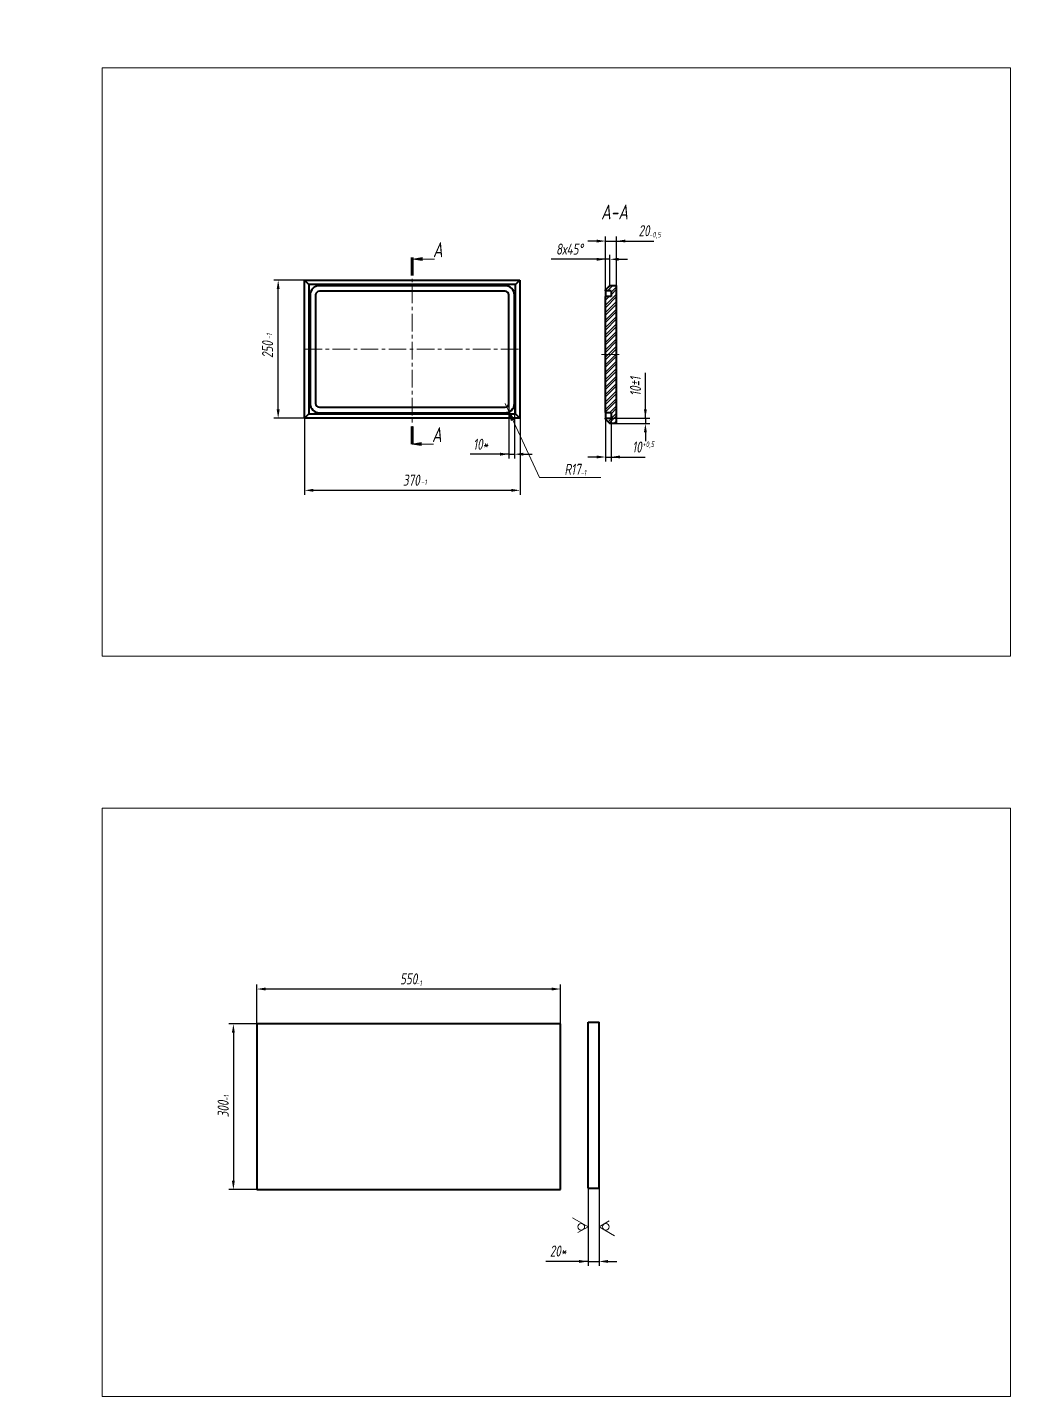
# Model space of a CAD drawing. Header units: millimetres. Extents: x 2336 to 4117, y 14795 to 41339.
# Drawn here: x 2336 to 4117, y 38860 to 41339 of the extents above; entities that cross this region are included whole.
import ezdxf

# ---------------------------------------------------------------- set-up
doc = ezdxf.new("R2010")
doc.units = ezdxf.units.MM
doc.linetypes.add('CENTER', pattern=[50.8, 31.75, -6.35, 6.35, -6.35])
doc.layers.add('РАЗМЕРЫ', color=7, linetype='Continuous', lineweight=18)
doc.styles.get("Standard").update_dxf_attribs({"font": 'simplex.shx', "width": 0.7, "oblique": 10})
doc.dimstyles.new('Stand2', dxfattribs={"dimtxt": 10, "dimasz": 8, "dimexe": 4, "dimexo": 0, "dimgap": 4, "dimtad": 1, "dimdec": 0, "dimzin": 0, "dimdsep": 46, "dimtxsty": 'Standard', "dimcen": 0, "dimadec": 0, "dimazin": 0, "dimtfac": 1, "dimtdec": 0, "dimtmove": 0, "dimatfit": 3, "dimfxl": 0.18, "dimtolj": 1, "dimtzin": 0, "dimarcsym": 0})
doc.dimstyles.new('Stand4', dxfattribs={"dimtxt": 20, "dimasz": 16, "dimexe": 8, "dimexo": 0, "dimgap": 8, "dimtad": 1, "dimdec": 0, "dimzin": 0, "dimdsep": 46, "dimtxsty": 'Standard', "dimcen": 0, "dimadec": 0, "dimazin": 0, "dimtfac": 1, "dimtdec": 0, "dimtmove": 0, "dimatfit": 3, "dimfxl": 0.18, "dimtolj": 1, "dimtzin": 0, "dimarcsym": 0})
doc.dimstyles.new('Stand5', dxfattribs={"dimtxt": 25, "dimasz": 20, "dimexe": 10, "dimexo": 0, "dimgap": 8, "dimtad": 1, "dimdec": 0, "dimzin": 0, "dimdsep": 46, "dimtxsty": 'Standard', "dimcen": 0, "dimadec": 0, "dimazin": 0, "dimtfac": 1, "dimtdec": 0, "dimtmove": 0, "dimatfit": 3, "dimfxl": 0.18, "dimtolj": 1, "dimtzin": 0, "dimarcsym": 0})

# ---------------------------------------------------------------- blocks, each defined once
blk = doc.blocks.new('*D5045')
at = {"layer": 'DEFPOINTS', "color": 0, "lineweight": 18}
for p in [(2838.3, 40881.2), (3228.3, 40881.2), (3228.3, 40500.8)]:
    blk.add_point(p, dxfattribs=at)
at = {"layer": 'РАЗМЕРЫ', "color": 0, "linetype": 'Continuous', "lineweight": -2}
for p, q in [((2838.3, 40881.2), (2838.3, 40492.8)), ((3228.3, 40881.2), (3228.3, 40492.8)), ((2854.3, 40500.8), (3212.3, 40500.8))]:
    blk.add_line(p, q, dxfattribs=at)
at = {"layer": 'РАЗМЕРЫ', "color": 0, "lineweight": 18}
for points in [[(2854.3, 40503.5), (2854.3, 40498.1), (2838.3, 40500.8)], [(3212.3, 40498.1), (3212.3, 40503.5), (3228.3, 40500.8)]]:
    blk.add_solid(points, dxfattribs=at)
at = {"layer": 'РАЗМЕРЫ', "color": 0, "lineweight": 18, "insert": (3031.6, 40519.2), "char_height": 20, "attachment_point": 5}
blk.add_mtext('\\A1;370', dxfattribs=at)
blk = doc.blocks.new('*D5046')
at = {"layer": 'DEFPOINTS', "color": 0, "lineweight": 18}
for p in [(2790.5, 40881.2), (2838.3, 40881.2), (2838.3, 40631.2)]:
    blk.add_point(p, dxfattribs=at)
at = {"layer": 'РАЗМЕРЫ', "color": 0, "linetype": 'Continuous', "lineweight": -2}
for p, q in [((2838.3, 40881.2), (2782.5, 40881.2)), ((2790.5, 40647.2), (2790.5, 40865.2)), ((2838.3, 40631.2), (2782.5, 40631.2))]:
    blk.add_line(p, q, dxfattribs=at)
at = {"layer": 'РАЗМЕРЫ', "color": 0, "lineweight": 18}
for points in [[(2793.1, 40865.2), (2787.8, 40865.2), (2790.5, 40881.2)], [(2787.8, 40647.2), (2793.1, 40647.2), (2790.5, 40631.2)]]:
    blk.add_solid(points, dxfattribs=at)
at = {"layer": 'РАЗМЕРЫ', "color": 0, "lineweight": 18, "insert": (2771.3, 40755.6), "char_height": 20, "attachment_point": 5, "rotation": 90}
blk.add_mtext('\\A1;250', dxfattribs=at)
blk = doc.blocks.new('*D5050')
at = {"layer": 'DEFPOINTS', "color": 0, "lineweight": 18}
for p in [(2860, 40859.2), (3250, 40859.2), (3250, 40506.4)]:
    blk.add_point(p, dxfattribs=at)
at = {"layer": 'РАЗМЕРЫ', "color": 0, "lineweight": 18, "insert": (3054.3, 40515.4), "char_height": 10, "attachment_point": 5}
blk.add_mtext('\\A1;-1', dxfattribs=at)
blk = doc.blocks.new('_NONE')
blk = doc.blocks.new('*D5051')
at = {"layer": 'DEFPOINTS', "color": 0, "lineweight": 18}
for p in [(2400.6, 40977.1), (2783.4, 40977.1), (2400.6, 40587.1)]:
    blk.add_point(p, dxfattribs=at)
at = {"layer": 'РАЗМЕРЫ', "color": 0, "lineweight": 18, "insert": (2774.4, 40779.5), "char_height": 10, "attachment_point": 5, "rotation": 90}
blk.add_mtext('\\A1;-1', dxfattribs=at)
blk = doc.blocks.new('*D5052')
at = {"layer": 'DEFPOINTS', "color": 0, "lineweight": 18}
for p in [(3383.2, 40919), (3391.2, 40871.6), (3383.2, 40863.6)]:
    blk.add_point(p, dxfattribs=at)
at = {"layer": 'РАЗМЕРЫ', "color": 0, "linetype": 'Continuous', "lineweight": -2}
for p, q in [((3383.2, 40919), (3285, 40919)), ((3383.2, 40919), (3285, 40919)), ((3367.2, 40919), (3351.2, 40919)), ((3383.2, 40863.6), (3383.2, 40927)), ((3391.2, 40919), (3383.2, 40919)), ((3391.2, 40871.6), (3391.2, 40927)), ((3407.2, 40919), (3423.2, 40919))]:
    blk.add_line(p, q, dxfattribs=at)
at = {"layer": 'РАЗМЕРЫ', "color": 0, "lineweight": 18}
for points in [[(3367.2, 40916.3), (3367.2, 40921.6), (3383.2, 40919)], [(3407.2, 40921.6), (3407.2, 40916.3), (3391.2, 40919)]]:
    blk.add_solid(points, dxfattribs=at)
at = {"layer": 'РАЗМЕРЫ', "color": 0, "lineweight": 18, "insert": (3318.1, 40937.4), "char_height": 20, "attachment_point": 5}
blk.add_mtext('\\A1;8х45%%d', dxfattribs=at)
blk = doc.blocks.new('*D5053')
at = {"layer": 'DEFPOINTS', "color": 0, "lineweight": 18}
for p in [(3208.3, 40658.6), (3218.3, 40658.6), (3218.3, 40566.2)]:
    blk.add_point(p, dxfattribs=at)
at = {"layer": 'РАЗМЕРЫ', "color": 0, "linetype": 'Continuous', "lineweight": -2}
for p, q in [((3208.3, 40658.6), (3208.3, 40558.2)), ((3218.3, 40658.6), (3218.3, 40558.2)), ((3208.3, 40566.2), (3137.9, 40566.2)), ((3208.3, 40566.2), (3137.9, 40566.2)), ((3192.3, 40566.2), (3176.3, 40566.2)), ((3208.3, 40566.2), (3218.3, 40566.2)), ((3234.3, 40566.2), (3250.3, 40566.2))]:
    blk.add_line(p, q, dxfattribs=at)
at = {"layer": 'РАЗМЕРЫ', "color": 0, "lineweight": 18}
for points in [[(3192.3, 40563.6), (3192.3, 40568.9), (3208.3, 40566.2)], [(3234.3, 40568.9), (3234.3, 40563.6), (3218.3, 40566.2)]]:
    blk.add_solid(points, dxfattribs=at)
at = {"layer": 'РАЗМЕРЫ', "color": 0, "lineweight": 18, "insert": (3157.1, 40584.2), "char_height": 20, "attachment_point": 5}
blk.add_mtext('\\A1;10*', dxfattribs=at)
blk = doc.blocks.new('*D5054')
at = {"layer": 'DEFPOINTS', "color": 0, "lineweight": 18}
for p in [(3403.2, 40952), (3403.2, 40871.1), (3383.2, 40863.6)]:
    blk.add_point(p, dxfattribs=at)
at = {"layer": 'РАЗМЕРЫ', "color": 0, "linetype": 'Continuous', "lineweight": -2}
for p, q in [((3367.2, 40952), (3351.2, 40952)), ((3383.2, 40863.6), (3383.2, 40960)), ((3383.2, 40952), (3403.2, 40952)), ((3403.2, 40871.1), (3403.2, 40960)), ((3403.2, 40952), (3470.8, 40952)), ((3403.2, 40952), (3470.8, 40952)), ((3419.2, 40952), (3435.2, 40952))]:
    blk.add_line(p, q, dxfattribs=at)
at = {"layer": 'РАЗМЕРЫ', "color": 0, "lineweight": 18}
for points in [[(3367.2, 40949.3), (3367.2, 40954.6), (3383.2, 40952)], [(3419.2, 40954.6), (3419.2, 40949.3), (3403.2, 40952)]]:
    blk.add_solid(points, dxfattribs=at)
at = {"layer": 'РАЗМЕРЫ', "color": 0, "lineweight": 18, "insert": (3453, 40970.7), "char_height": 20, "attachment_point": 5}
blk.add_mtext('\\A1;20', dxfattribs=at)
blk = doc.blocks.new('*D5055')
at = {"layer": 'DEFPOINTS', "color": 0, "lineweight": 18}
for p in [(3274.2, 41299.8), (3664.2, 41299.8), (3664.2, 40952.4)]:
    blk.add_point(p, dxfattribs=at)
at = {"layer": 'РАЗМЕРЫ', "color": 0, "lineweight": 18, "insert": (3472.7, 40962.4), "char_height": 10, "attachment_point": 5}
blk.add_mtext('\\A1;-0,5', dxfattribs=at)
blk = doc.blocks.new('*D5056')
at = {"layer": 'DEFPOINTS', "color": 0, "lineweight": 18}
for p in [(3383.2, 40631.6), (3393.2, 40631.6), (3393.2, 40561.1)]:
    blk.add_point(p, dxfattribs=at)
at = {"layer": 'РАЗМЕРЫ', "color": 0, "linetype": 'Continuous', "lineweight": -2}
for p, q in [((3383.2, 40631.6), (3383.2, 40553.1)), ((3393.2, 40631.6), (3393.2, 40553.1)), ((3367.2, 40561.1), (3351.2, 40561.1)), ((3383.2, 40561.1), (3393.2, 40561.1)), ((3393.2, 40561.1), (3455, 40561.1)), ((3393.2, 40561.1), (3455, 40561.1)), ((3409.2, 40561.1), (3425.2, 40561.1))]:
    blk.add_line(p, q, dxfattribs=at)
at = {"layer": 'РАЗМЕРЫ', "color": 0, "lineweight": 18}
for points in [[(3367.2, 40558.5), (3367.2, 40563.8), (3383.2, 40561.1)], [(3409.2, 40563.8), (3409.2, 40558.5), (3393.2, 40561.1)]]:
    blk.add_solid(points, dxfattribs=at)
at = {"layer": 'РАЗМЕРЫ', "color": 0, "lineweight": 18, "insert": (3440.1, 40579.1), "char_height": 20, "attachment_point": 5}
blk.add_mtext('\\A1;10', dxfattribs=at)
blk = doc.blocks.new('*D5057')
at = {"layer": 'DEFPOINTS', "color": 0, "lineweight": 18}
for p in [(3393.2, 40631.6), (3393.2, 40621.6), (3455.3, 40621.6)]:
    blk.add_point(p, dxfattribs=at)
at = {"layer": 'РАЗМЕРЫ', "color": 0, "linetype": 'Continuous', "lineweight": -2}
for p, q in [((3455.3, 40631.6), (3455.3, 40713.6)), ((3455.3, 40631.6), (3455.3, 40713.6)), ((3455.3, 40647.6), (3455.3, 40663.6)), ((3393.2, 40631.6), (3463.3, 40631.6)), ((3393.2, 40621.6), (3463.3, 40621.6)), ((3455.3, 40631.6), (3455.3, 40621.6)), ((3455.3, 40605.6), (3455.3, 40589.6))]:
    blk.add_line(p, q, dxfattribs=at)
at = {"layer": 'РАЗМЕРЫ', "color": 0, "lineweight": 18}
for points in [[(3452.6, 40647.6), (3457.9, 40647.6), (3455.3, 40631.6)], [(3457.9, 40605.6), (3452.6, 40605.6), (3455.3, 40621.6)]]:
    blk.add_solid(points, dxfattribs=at)
at = {"layer": 'РАЗМЕРЫ', "color": 0, "lineweight": 18, "insert": (3437.3, 40688.9), "char_height": 20, "attachment_point": 5, "rotation": 90}
blk.add_mtext('\\A1;10%%p1', dxfattribs=at)
blk = doc.blocks.new('*D5058')
at = {"layer": 'DEFPOINTS', "color": 0, "lineweight": 18}
for p in [(3264.9, 40920.5), (3654.9, 40920.5), (3654.9, 40573.1)]:
    blk.add_point(p, dxfattribs=at)
at = {"layer": 'РАЗМЕРЫ', "color": 0, "lineweight": 18, "insert": (3460.7, 40583.1), "char_height": 10, "attachment_point": 5}
blk.add_mtext('\\A1;+0,5', dxfattribs=at)
blk = doc.blocks.new('*D5065')
at = {"layer": 'DEFPOINTS', "color": 0, "lineweight": 18}
for p in [(2861.3, 39942.9), (3251.3, 39942.9), (3251.3, 39599.7)]:
    blk.add_point(p, dxfattribs=at)
at = {"layer": 'РАЗМЕРЫ', "color": 0, "lineweight": 18, "insert": (3045.3, 39608.7), "char_height": 10, "attachment_point": 5}
blk.add_mtext('\\A1;-1', dxfattribs=at)
blk = doc.blocks.new('*D5066')
at = {"layer": 'DEFPOINTS', "color": 0, "lineweight": 18}
for p in [(2336.4, 39600.8), (2705.8, 39600.8), (2336.4, 39210.8)]:
    blk.add_point(p, dxfattribs=at)
at = {"layer": 'РАЗМЕРЫ', "color": 0, "lineweight": 18, "insert": (2696.8, 39401.1), "char_height": 10, "attachment_point": 5, "rotation": 90}
blk.add_mtext('\\A1;-1', dxfattribs=at)
blk = doc.blocks.new('*D5072')
at = {"layer": 'DEFPOINTS', "color": 0, "lineweight": 18}
for p in [(3518.6, 40520.8), (3128.6, 40168), (3518.6, 40168)]:
    blk.add_point(p, dxfattribs=at)
at = {"layer": 'РАЗМЕРЫ', "color": 0, "lineweight": 18, "insert": (3323.6, 40538.8), "char_height": 20, "attachment_point": 5}
blk.add_mtext('\\A1;R17', dxfattribs=at)
blk = doc.blocks.new('*D5073')
at = {"layer": 'DEFPOINTS', "color": 0, "lineweight": 18}
for p in [(2882.8, 40932.9), (3272.8, 40932.9), (3272.8, 40580)]:
    blk.add_point(p, dxfattribs=at)
at = {"layer": 'РАЗМЕРЫ', "color": 0, "lineweight": 18, "insert": (3077.8, 40601.5), "char_height": 27, "attachment_point": 5}
blk.add_mtext('\\A1;A', dxfattribs=at)
blk = doc.blocks.new('*D5074')
at = {"layer": 'DEFPOINTS', "color": 0, "lineweight": 18}
for p in [(2884.6, 41267.6), (3274.6, 41267.6), (3274.6, 40914.7)]:
    blk.add_point(p, dxfattribs=at)
at = {"layer": 'РАЗМЕРЫ', "color": 0, "lineweight": 18, "insert": (3079.6, 40936.2), "char_height": 27, "attachment_point": 5}
blk.add_mtext('\\A1;A', dxfattribs=at)
blk = doc.blocks.new('*D5075')
at = {"layer": 'DEFPOINTS', "color": 0, "lineweight": 18}
for p in [(3178.9, 41338.7), (3568.9, 41338.7), (3568.9, 40983.1)]:
    blk.add_point(p, dxfattribs=at)
at = {"layer": 'РАЗМЕРЫ', "color": 0, "lineweight": 18, "insert": (3399.6, 41004.6), "char_height": 27, "attachment_point": 5}
blk.add_mtext('\\A1;A-А', dxfattribs=at)
blk = doc.blocks.new('*D5076')
at = {"layer": 'DEFPOINTS', "color": 0, "lineweight": 18}
for p in [(3148.8, 40876.8), (3538.8, 40876.8), (3538.8, 40523.9)]:
    blk.add_point(p, dxfattribs=at)
at = {"layer": 'РАЗМЕРЫ', "color": 0, "lineweight": 18, "insert": (3343.1, 40532.9), "char_height": 10, "attachment_point": 5}
blk.add_mtext('\\A1;-1', dxfattribs=at)
blk = doc.blocks.new('*D5087')
at = {"layer": 'DEFPOINTS', "color": 0, "lineweight": 18}
for p in [(2751.8, 39598.2), (2751.8, 39535.1), (3301.8, 39535.1)]:
    blk.add_point(p, dxfattribs=at)
at = {"layer": 'РАЗМЕРЫ', "color": 0, "lineweight": -2}
for p, q in [((2751.8, 39535.1), (2751.8, 39606.2)), ((3301.8, 39535.1), (3301.8, 39606.2)), ((3285.8, 39598.2), (2767.8, 39598.2))]:
    blk.add_line(p, q, dxfattribs=at)
at = {"layer": 'РАЗМЕРЫ', "color": 0, "lineweight": 18}
for points in [[(2767.8, 39600.8), (2767.8, 39595.5), (2751.8, 39598.2)], [(3285.8, 39595.5), (3285.8, 39600.8), (3301.8, 39598.2)]]:
    blk.add_solid(points, dxfattribs=at)
at = {"layer": 'РАЗМЕРЫ', "color": 0, "lineweight": 18, "insert": (3026.8, 39616.6), "char_height": 20, "attachment_point": 5}
blk.add_mtext('\\A1;550', dxfattribs=at)
blk = doc.blocks.new('*D5088')
at = {"layer": 'DEFPOINTS', "color": 0, "lineweight": 18}
for p in [(2751.8, 39535.1), (2709.4, 39235.1), (2751.8, 39235.1)]:
    blk.add_point(p, dxfattribs=at)
at = {"layer": 'РАЗМЕРЫ', "color": 0, "lineweight": -2}
for p, q in [((2751.8, 39535.1), (2701.4, 39535.1)), ((2709.4, 39519.1), (2709.4, 39251.1)), ((2751.8, 39235.1), (2701.4, 39235.1))]:
    blk.add_line(p, q, dxfattribs=at)
at = {"layer": 'РАЗМЕРЫ', "color": 0, "lineweight": 18}
for points in [[(2712, 39519.1), (2706.7, 39519.1), (2709.4, 39535.1)], [(2706.7, 39251.1), (2712, 39251.1), (2709.4, 39235.1)]]:
    blk.add_solid(points, dxfattribs=at)
at = {"layer": 'РАЗМЕРЫ', "color": 0, "lineweight": 18, "insert": (2690.9, 39381.1), "char_height": 20, "attachment_point": 5, "rotation": 90}
blk.add_mtext('\\A1;300', dxfattribs=at)
blk = doc.blocks.new('*D5089')
at = {"layer": 'DEFPOINTS', "color": 0, "lineweight": 18}
for p in [(3351.4, 39238.5), (3371.4, 39238.5), (3371.4, 39105.1)]:
    blk.add_point(p, dxfattribs=at)
at = {"layer": 'РАЗМЕРЫ', "color": 0, "lineweight": -2}
for p, q in [((3351.4, 39238.5), (3351.4, 39097.1)), ((3371.4, 39238.5), (3371.4, 39097.1)), ((3351.4, 39105.1), (3275.2, 39105.1)), ((3351.4, 39105.1), (3275.2, 39105.1)), ((3335.4, 39105.1), (3319.4, 39105.1)), ((3351.4, 39105.1), (3371.4, 39105.1)), ((3387.4, 39105.1), (3403.4, 39105.1))]:
    blk.add_line(p, q, dxfattribs=at)
at = {"layer": 'РАЗМЕРЫ', "color": 0, "lineweight": 18}
for points in [[(3335.4, 39102.5), (3335.4, 39107.8), (3351.4, 39105.1)], [(3387.4, 39107.8), (3387.4, 39102.5), (3371.4, 39105.1)]]:
    blk.add_solid(points, dxfattribs=at)
at = {"layer": 'РАЗМЕРЫ', "color": 0, "lineweight": 18, "insert": (3297.3, 39123.9), "char_height": 20, "attachment_point": 5}
blk.add_mtext('\\A1;20*', dxfattribs=at)

msp = doc.modelspace()

# ---------------------------------------------------------------- hatches: boundary and pattern name
at = {"linetype": 'Continuous', "lineweight": 18}
h = msp.add_hatch(dxfattribs=at)
h.set_pattern_fill('ANSI32', style=0)
h.set_pattern_definition([(45, (815.087, 33943.758), (-6.735192, 6.735192), []), (45, (819.577, 33943.758), (-6.735192, 6.735192), [])])
h.paths.add_polyline_path([(3393.21, 40861.6), (3393.21, 40851.6), (3383.21, 40851.6), (3383.21, 40641.6), (3393.21, 40641.6), (3393.21, 40631.6), (3383.21, 40631.6), (3383.21, 40629.6), (3391.21, 40621.6), (3403.21, 40621.6), (3403.21, 40871.6), (3391.21, 40871.6), (3383.21, 40863.6), (3383.21, 40861.6)], flags=0)
at = {"layer": 'РАЗМЕРЫ', "linetype": 'Continuous', "lineweight": 18}
h = msp.add_hatch(color=256, dxfattribs=at)
h.dxf.hatch_style = 1
h.paths.add_polyline_path([(3035.05, 40919.38), (3051.05, 40919.38), (3051.05, 40922.05)])
h.paths.add_polyline_path([(3051.05, 40916.72), (3051.05, 40919.38), (3035.05, 40919.38)])
h = msp.add_hatch(color=256, dxfattribs=at)
h.dxf.hatch_style = 1
h.paths.add_polyline_path([(3213.73, 40631.16), (3215.1, 40628.19), (3217.17, 40629.09), (3215.84, 40631.16)])
h.paths.add_polyline_path([(3213.73, 40631.16), (3211.24, 40631.16), (3212.27, 40626.98), (3215.1, 40628.19)])
h.paths.add_polyline_path([(3213.73, 40631.16), (3215.84, 40631.16), (3210.68, 40639.16), (3210.04, 40639.16)])
h.paths.add_polyline_path([(3213.73, 40631.16), (3210.04, 40639.16), (3209.27, 40639.16), (3211.24, 40631.16)])
h.paths.add_polyline_path([(3210.04, 40639.16), (3208.39, 40642.73), (3209.27, 40639.16)])
h.paths.add_polyline_path([(3210.68, 40639.16), (3208.39, 40642.73), (3210.04, 40639.16)])
h = msp.add_hatch(color=256, dxfattribs=at)
h.dxf.hatch_style = 1
h.paths.add_polyline_path([(3049.27, 40584.65), (3049.27, 40587.32), (3033.27, 40584.65)])
h.paths.add_polyline_path([(3049.27, 40581.98), (3049.27, 40584.65), (3033.27, 40584.65)])

# ---------------------------------------------------------------- linework, layer by layer
at = {"color": 7, "linetype": 'Continuous', "lineweight": 40}
for p, q in [((2846.27, 40873.16), (2838.27, 40881.16)), ((2838.27, 40881.16), (3228.27, 40881.16)), ((2838.27, 40631.16), (2838.27, 40881.16)), ((3220.27, 40873.16), (2846.27, 40873.16)), ((2846.27, 40873.16), (2846.27, 40639.16)), ((3201.27, 40871.16), (2865.27, 40871.16)), ((3228.27, 40881.16), (3220.27, 40873.16)), ((3220.27, 40639.16), (3220.27, 40873.16)), ((3228.27, 40881.16), (3228.27, 40631.16)), ((3391.21, 40871.6), (3383.21, 40863.6)), ((3391.21, 40871.6), (3403.21, 40871.6)), ((3403.21, 40621.6), (3403.21, 40871.6)), ((2848.27, 40854.16), (2848.27, 40658.16)), ((2858.27, 40854.16), (2858.27, 40658.16)), ((3201.27, 40861.16), (2865.27, 40861.16)), ((3208.27, 40658.16), (3208.27, 40854.16)), ((3218.27, 40658.16), (3218.27, 40854.16)), ((3383.21, 40861.6), (3383.21, 40863.6)), ((3393.21, 40861.6), (3383.21, 40861.6)), ((3383.21, 40861.6), (3383.21, 40851.6)), ((3383.21, 40641.6), (3383.21, 40851.6)), ((3393.21, 40851.6), (3383.21, 40851.6)), ((3393.21, 40861.6), (3393.21, 40851.6)), ((2865.27, 40651.16), (3201.27, 40651.16)), ((2846.27, 40639.16), (2838.27, 40631.16)), ((3228.27, 40631.16), (2838.27, 40631.16)), ((2846.27, 40639.16), (3220.27, 40639.16)), ((2865.27, 40641.16), (3201.27, 40641.16)), ((3228.27, 40631.16), (3220.27, 40639.16)), ((3383.21, 40641.6), (3393.21, 40641.6)), ((3383.21, 40641.6), (3383.21, 40631.6)), ((3383.21, 40629.6), (3383.21, 40631.6)), ((3383.21, 40631.6), (3393.21, 40631.6)), ((3383.21, 40629.6), (3391.21, 40621.6)), ((3403.21, 40621.6), (3391.21, 40621.6)), ((3393.21, 40641.6), (3393.21, 40631.6)), ((2751.85, 39535.1), (2751.85, 39235.1)), ((3301.85, 39535.1), (2751.85, 39535.1)), ((3301.85, 39235.1), (3301.85, 39535.1)), ((3351.41, 39237.91), (3351.41, 39537.91)), ((3351.41, 39537.91), (3371.41, 39537.91)), ((3371.41, 39237.91), (3371.41, 39537.91)), ((2751.85, 39235.1), (3301.85, 39235.1)), ((3351.41, 39237.91), (3371.41, 39237.91))]:
    msp.add_line(p, q, dxfattribs=at)
for centre, radius, start, end in [((2865.27, 40854.16), 17, 90, 180), ((3201.27, 40854.16), 17, 0, 90), ((2865.27, 40854.16), 7, 90, 180), ((3201.27, 40854.16), 7, 0, 90), ((2865.27, 40658.16), 17, 180, 270), ((2865.27, 40658.16), 7, 180, 270), ((3201.27, 40658.16), 17, 270, 0), ((3201.27, 40658.16), 7, 270, 0)]:
    msp.add_arc(centre, radius, start, end, dxfattribs=at)
at = {"layer": 'РАЗМЕРЫ', "color": 0, "linetype": 'CENTER', "lineweight": 18}
for p, q in [((3033.27, 40921.93), (3033.27, 40584.65)), ((2838.27, 40756.16), (3228.27, 40756.16)), ((3375.85, 40746.6), (3407.85, 40746.6))]:
    msp.add_line(p, q, dxfattribs=at)
at = {"layer": 'РАЗМЕРЫ', "color": 0, "linetype": 'Continuous', "lineweight": 200}
for p, q in [((3033.27, 40921.93), (3033.27, 40889.88)), ((3033.27, 40584.65), (3033.27, 40616.55))]:
    msp.add_line(p, q, dxfattribs=at)
at = {"layer": 'РАЗМЕРЫ', "linetype": 'Continuous', "lineweight": 18}
for p, q in [((3051.05, 40922.05), (3035.05, 40919.38)), ((3035.05, 40919.38), (3073.37, 40919.38)), ((3035.05, 40919.38), (3051.05, 40916.72)), ((3051.05, 40916.72), (3051.05, 40922.05)), ((3201.27, 40658.16), (3263.41, 40523.8)), ((3208.39, 40642.73), (3217.17, 40629.09)), ((3212.27, 40626.98), (3208.39, 40642.73)), ((3217.17, 40629.09), (3212.27, 40626.98)), ((3049.27, 40587.32), (3033.27, 40584.65)), ((3033.27, 40584.65), (3071.59, 40584.65)), ((3033.27, 40584.65), (3049.27, 40581.98)), ((3049.27, 40581.98), (3049.27, 40587.32)), ((3263.41, 40523.8), (3374.67, 40523.8))]:
    msp.add_line(p, q, dxfattribs=at)
at = {"layer": 'РАЗМЕРЫ', "color": 0, "lineweight": 18}
for p, q in [((3351.41, 39167.82), (3323.42, 39183.98)), ((3351.41, 39167.82), (3333.12, 39157.26)), ((3371.41, 39167.82), (3389.69, 39178.38)), ((3371.41, 39167.82), (3399.4, 39151.66))]:
    msp.add_line(p, q, dxfattribs=at)
for points in [[(2471.91, 41265.26), (4116.53, 41265.26), (4116.53, 40200.4), (2471.91, 40200.4)], [(2471.91, 39925.31), (4116.53, 39925.31), (4116.53, 38860.45), (2471.91, 38860.45)]]:
    msp.add_lwpolyline(points, close=True, dxfattribs=at)
at = {"layer": 'РАЗМЕРЫ', "linetype": 'Continuous', "lineweight": 18}
for centre in [(3339.21, 39167.82), (3383.6, 39167.82)]:
    msp.add_circle(centre, 6.1, dxfattribs=at)

# ---------------------------------------------------------------- dimensions: what is measured, and where the dimension line sits
at = {"layer": 'РАЗМЕРЫ', "color": 0, "linetype": 'Continuous', "lineweight": 18}
for base, p1, p2, text, dimstyle, override, picture, middle in [((3568.93, 40983.13), (3178.93, 41338.72), (3568.93, 41338.72), 'A-А', 'Stand5', {"dimtxt": 27, "dimblk1": 'NONE', "dimblk2": 'NONE', "dimsah": 1, "dimse1": 1, "dimse2": 1, "dimsd1": 1, "dimsd2": 1}, '*D5075', (3399.6, 40983.13)), ((3664.25, 40952.43), (3274.25, 41299.78), (3664.25, 41299.78), '-0,5', 'Stand2', {"dimzin": 12, "dimblk1": 'NONE', "dimblk2": 'NONE', "dimsah": 1, "dimse1": 1, "dimse2": 1, "dimsd1": 1, "dimsd2": 1, "dimtofl": 0}, '*D5055', (3472.71, 40952.43)), ((3274.6, 40914.75), (2884.6, 41267.58), (3274.6, 41267.58), 'A', 'Stand5', {"dimtxt": 27, "dimblk1": 'NONE', "dimblk2": 'NONE', "dimsah": 1, "dimse1": 1, "dimse2": 1, "dimsd1": 1, "dimsd2": 1}, '*D5074', (3079.6, 40914.75)), ((3272.81, 40580.02), (2882.81, 40932.85), (3272.81, 40932.85), 'A', 'Stand5', {"dimtxt": 27, "dimblk1": 'NONE', "dimblk2": 'NONE', "dimsah": 1, "dimse1": 1, "dimse2": 1, "dimsd1": 1, "dimsd2": 1}, '*D5073', (3077.81, 40580.02)), ((3654.94, 40573.1), (3264.94, 40920.46), (3654.94, 40920.46), '+0,5', 'Stand2', {"dimzin": 12, "dimblk1": 'NONE', "dimblk2": 'NONE', "dimsah": 1, "dimse1": 1, "dimse2": 1, "dimsd1": 1, "dimsd2": 1, "dimtofl": 0}, '*D5058', (3460.72, 40573.1)), ((3538.8, 40523.94), (3148.8, 40876.78), (3538.8, 40876.78), '-1', 'Stand2', {"dimzin": 12, "dimblk1": 'NONE', "dimblk2": 'NONE', "dimsah": 1, "dimse1": 1, "dimse2": 1, "dimsd1": 1, "dimsd2": 1, "dimtofl": 0}, '*D5076', (3343.11, 40523.94)), ((3250.03, 40506.38), (2860.03, 40859.22), (3250.03, 40859.22), '-1', 'Stand2', {"dimzin": 12, "dimblk1": 'NONE', "dimblk2": 'NONE', "dimsah": 1, "dimse1": 1, "dimse2": 1, "dimsd1": 1, "dimsd2": 1, "dimtofl": 0}, '*D5050', (3054.35, 40506.38)), ((3518.62, 40520.8), (3128.62, 40167.97), (3518.62, 40167.97), 'R17', 'Stand4', {"dimblk1": 'NONE', "dimblk2": 'NONE', "dimsah": 1, "dimse1": 1, "dimse2": 1, "dimsd1": 1, "dimsd2": 1}, '*D5072', (3323.62, 40520.8)), ((3251.34, 39599.73), (2861.34, 39942.88), (3251.34, 39942.88), '-1', 'Stand2', {"dimzin": 12, "dimblk1": 'NONE', "dimblk2": 'NONE', "dimsah": 1, "dimse1": 1, "dimse2": 1, "dimsd1": 1, "dimsd2": 1, "dimtofl": 0}, '*D5065', (3045.26, 39599.73))]:
    dim = msp.add_linear_dim(base=base, p1=p1, p2=p2, text=text, dimstyle=dimstyle, override=override, dxfattribs=at)
    dim.commit()
    dim.dimension.update_dxf_attribs({"geometry": picture, "text_midpoint": middle, "dimtype": 160})
for base, p1, p2, picture, middle in [((2783.4, 40977.1), (2400.64, 40587.1), (2400.64, 40977.1), '*D5051', (2783.4, 40779.49)), ((2705.76, 39600.78), (2336.42, 39210.78), (2336.42, 39600.78), '*D5066', (2705.76, 39401.08))]:
    dim = msp.add_linear_dim(base=base, p1=p1, p2=p2, angle=90, text='-1', dimstyle='Stand2', override={"dimse1": 1, "dimse2": 1, "dimsd1": 1, "dimsd2": 1}, dxfattribs=at)
    dim.commit()
    dim.dimension.update_dxf_attribs({"geometry": picture, "text_midpoint": middle, "dimtype": 160})
for base, p1, p2, picture, middle in [((3403.21, 40951.96), (3383.21, 40863.6), (3403.21, 40871.1), '*D5054', (3453.03, 40951.96)), ((3393.21, 40561.13), (3383.21, 40631.6), (3393.21, 40631.6), '*D5056', (3440.13, 40561.13))]:
    dim = msp.add_linear_dim(base=base, p1=p1, p2=p2, dimstyle='Stand4', dxfattribs=at)
    dim.commit()
    dim.dimension.update_dxf_attribs({"geometry": picture, "text_midpoint": middle, "dimtype": 160})
for base, p1, p2, text, picture, middle in [((3383.21, 40918.98), (3391.21, 40871.6), (3383.21, 40863.6), '8х45%%d', '*D5052', (3318.09, 40918.98)), ((3228.27, 40500.79), (2838.27, 40881.16), (3228.27, 40881.16), '370', '*D5045', (3031.64, 40500.79)), ((3218.27, 40566.22), (3208.27, 40658.55), (3218.27, 40658.55), '10*', '*D5053', (3157.07, 40566.22))]:
    dim = msp.add_linear_dim(base=base, p1=p1, p2=p2, text=text, dimstyle='Stand4', dxfattribs=at)
    dim.commit()
    dim.dimension.update_dxf_attribs({"geometry": picture, "text_midpoint": middle, "dimtype": 160})
dim = msp.add_linear_dim(base=(2790.45, 40881.16), p1=(2838.27, 40631.16), p2=(2838.27, 40881.16), angle=90, dimstyle='Stand4', dxfattribs=at)
dim.commit()
dim.dimension.update_dxf_attribs({"geometry": '*D5046', "text_midpoint": (2790.45, 40755.57), "dimtype": 160})
dim = msp.add_linear_dim(base=(3455.27, 40621.6), p1=(3393.21, 40631.6), p2=(3393.21, 40621.6), angle=90, text='10%%p1', dimstyle='Stand4', dxfattribs=at)
dim.commit()
dim.dimension.update_dxf_attribs({"geometry": '*D5057', "text_midpoint": (3455.27, 40688.85), "dimtype": 160})
at = {"layer": 'РАЗМЕРЫ', "color": 0, "lineweight": 18}
dim = msp.add_linear_dim(base=(2751.85, 39598.18), p1=(3301.85, 39535.1), p2=(2751.85, 39535.1), angle=180, dimstyle='Stand4', dxfattribs=at)
dim.commit()
dim.dimension.update_dxf_attribs({"geometry": '*D5087', "text_midpoint": (3026.85, 39616.59)})
dim = msp.add_linear_dim(base=(2709.36, 39235.1), p1=(2751.85, 39535.1), p2=(2751.85, 39235.1), angle=270, dimstyle='Stand4', dxfattribs=at)
dim.commit()
dim.dimension.update_dxf_attribs({"geometry": '*D5088', "text_midpoint": (2709.36, 39381.1), "dimtype": 160})
dim = msp.add_linear_dim(base=(3371.41, 39105.13), p1=(3351.41, 39238.51), p2=(3371.41, 39238.51), text='20*', dimstyle='Stand4', dxfattribs=at)
dim.commit()
dim.dimension.update_dxf_attribs({"geometry": '*D5089', "text_midpoint": (3297.31, 39105.13), "dimtype": 160})

doc.saveas('drawing.dxf')
